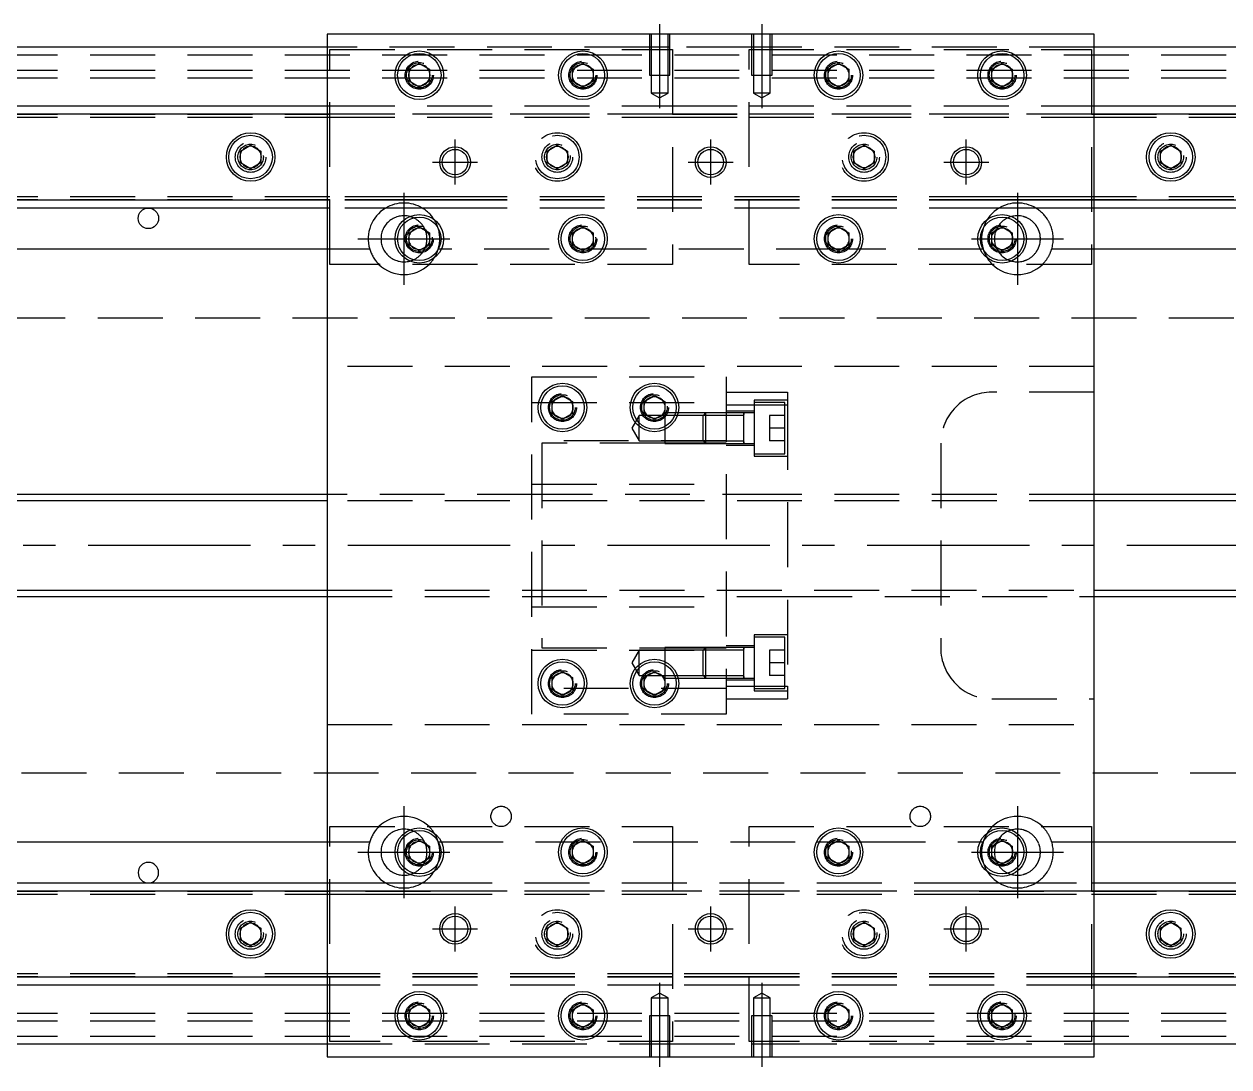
# Model space of a CAD drawing. Extents: x -20 to 932, y -265 to 102.
# Drawn here: x 215.7 to 451.4, y -102 to 102 of the extents above; entities that cross this region are included whole.
import ezdxf

# ---------------------------------------------------------------- set-up
doc = ezdxf.new("R2010")
doc.units = 0
doc.linetypes.add('CENTER', pattern=[50.8, 31.75, -6.35, 6.35, -6.35])
doc.linetypes.add('DASHED', pattern=[19.05, 12.7, -6.35])
doc.layers.get('0').update_dxf_attribs({"linetype": 'CONTINUOUS'})
doc.layers.add('CENTER', color=1, linetype='CENTER')

msp = doc.modelspace()

# ---------------------------------------------------------------- linework, layer by layer
at = {"color": 7, "linetype": 'CONTINUOUS'}
for p, q in [((425, 100), (275, 100)), ((275, 100), (275, -100)), ((425, -100), (425, 100)), ((275, 97.5), (0, 97.5)), ((700, 97.5), (425, 97.5)), ((291, 93.1547), (293, 94.309402)), ((293, 94.309402), (295, 93.1547)), ((323, 93.1547), (325, 94.309402)), ((325, 94.309402), (327, 93.1547)), ((373, 93.1547), (375, 94.309402)), ((375, 94.309402), (377, 93.1547)), ((405, 93.1547), (407, 94.309402)), ((407, 94.309402), (409, 93.1547)), ((291, 90.8453), (291, 93.1547)), ((295, 93.1547), (295, 90.8453)), ((323, 90.8453), (323, 93.1547)), ((327, 93.1547), (327, 90.8453)), ((373, 90.8453), (373, 93.1547)), ((377, 93.1547), (377, 90.8453)), ((405, 90.8453), (405, 93.1547)), ((409, 93.1547), (409, 90.8453)), ((293, 89.690598), (291, 90.8453)), ((295, 90.8453), (293, 89.690598)), ((325, 89.690598), (323, 90.8453)), ((327, 90.8453), (325, 89.690598)), ((375, 89.690598), (373, 90.8453)), ((377, 90.8453), (375, 89.690598)), ((407, 89.690598), (405, 90.8453)), ((409, 90.8453), (407, 89.690598)), ((0, 86), (275, 86)), ((425, 86), (700, 86)), ((0, 84.460392), (275, 84.460392)), ((425, 84.460392), (700, 84.460392)), ((258, 77.1547), (260, 78.309402)), ((260, 78.309402), (262, 77.1547)), ((438, 77.1547), (440, 78.309402)), ((440, 78.309402), (442, 77.1547)), ((258, 74.8453), (258, 77.1547)), ((262, 77.1547), (262, 74.8453)), ((438, 74.8453), (438, 77.1547)), ((442, 77.1547), (442, 74.8453)), ((260, 73.690598), (258, 74.8453)), ((262, 74.8453), (260, 73.690598)), ((440, 73.690598), (438, 74.8453)), ((442, 74.8453), (440, 73.690598)), ((275, 67.539608), (0, 67.539608)), ((275, 66), (0, 66)), ((700, 67.539608), (425, 67.539608)), ((700, 66), (425, 66)), ((291, 61.1547), (293, 62.309402)), ((293, 62.309402), (295, 61.1547)), ((323, 61.1547), (325, 62.309402)), ((325, 62.309402), (327, 61.1547)), ((373, 61.1547), (375, 62.309402)), ((375, 62.309402), (377, 61.1547)), ((405, 61.1547), (407, 62.309402)), ((407, 62.309402), (409, 61.1547)), ((291, 58.8453), (291, 61.1547)), ((295, 61.1547), (295, 58.8453)), ((323, 58.8453), (323, 61.1547)), ((327, 61.1547), (327, 58.8453)), ((373, 58.8453), (373, 61.1547)), ((377, 61.1547), (377, 58.8453)), ((405, 58.8453), (405, 61.1547)), ((409, 61.1547), (409, 58.8453)), ((275, 58), (176.708204, 58)), ((293, 57.690598), (291, 58.8453)), ((295, 58.8453), (293, 57.690598)), ((325, 57.690598), (323, 58.8453)), ((327, 58.8453), (325, 57.690598)), ((375, 57.690598), (373, 58.8453)), ((377, 58.8453), (375, 57.690598)), ((407, 57.690598), (405, 58.8453)), ((409, 58.8453), (407, 57.690598)), ((523.291796, 58), (425, 58)), ((319, 28.1547), (321, 29.309402)), ((321, 29.309402), (323, 28.1547)), ((337, 28.1547), (339, 29.309402)), ((339, 29.309402), (341, 28.1547)), ((319, 25.8453), (319, 28.1547)), ((323, 28.1547), (323, 25.8453)), ((337, 25.8453), (337, 28.1547)), ((341, 28.1547), (341, 25.8453)), ((356.5, 25.449674), (356.5, 25.949678)), ((321, 24.690598), (319, 25.8453)), ((323, 25.8453), (321, 24.690598)), ((339, 24.690598), (337, 25.8453)), ((341, 25.8453), (339, 24.690598)), ((356.5, 19.949668), (356.5, 20.449674)), ((275, 10), (28, 10)), ((643, 10), (425, 10)), ((28, -10), (275, -10)), ((425, -10), (643, -10)), ((319, -25.8453), (321, -24.690598)), ((319, -28.1547), (319, -25.8453)), ((321, -24.690598), (323, -25.8453)), ((323, -25.8453), (323, -28.1547)), ((337, -25.8453), (339, -24.690598)), ((337, -28.1547), (337, -25.8453)), ((339, -24.690598), (341, -25.8453)), ((341, -25.8453), (341, -28.1547)), ((321, -29.309402), (319, -28.1547)), ((323, -28.1547), (321, -29.309402)), ((339, -29.309402), (337, -28.1547)), ((341, -28.1547), (339, -29.309402)), ((356.5, -25.949678), (356.5, -25.94865)), ((176.708204, -58), (275, -58)), ((291, -58.8453), (293, -57.690598)), ((291, -61.1547), (291, -58.8453)), ((293, -57.690598), (295, -58.8453)), ((295, -58.8453), (295, -61.1547)), ((323, -58.8453), (325, -57.690598)), ((323, -61.1547), (323, -58.8453)), ((325, -57.690598), (327, -58.8453)), ((327, -58.8453), (327, -61.1547)), ((373, -58.8453), (375, -57.690598)), ((373, -61.1547), (373, -58.8453)), ((375, -57.690598), (377, -58.8453)), ((377, -58.8453), (377, -61.1547)), ((405, -58.8453), (407, -57.690598)), ((405, -61.1547), (405, -58.8453)), ((407, -57.690598), (409, -58.8453)), ((409, -58.8453), (409, -61.1547)), ((425, -58), (523.291796, -58)), ((293, -62.309402), (291, -61.1547)), ((295, -61.1547), (293, -62.309402)), ((325, -62.309402), (323, -61.1547)), ((327, -61.1547), (325, -62.309402)), ((375, -62.309402), (373, -61.1547)), ((377, -61.1547), (375, -62.309402)), ((407, -62.309402), (405, -61.1547)), ((409, -61.1547), (407, -62.309402)), ((0, -66), (275, -66)), ((0, -67.539608), (275, -67.539608)), ((425, -66), (700, -66)), ((425, -67.539608), (700, -67.539608)), ((258, -74.8453), (260, -73.690598)), ((258, -77.1547), (258, -74.8453)), ((260, -73.690598), (262, -74.8453)), ((262, -74.8453), (262, -77.1547)), ((438, -74.8453), (440, -73.690598)), ((438, -77.1547), (438, -74.8453)), ((440, -73.690598), (442, -74.8453)), ((442, -74.8453), (442, -77.1547)), ((260, -78.309402), (258, -77.1547)), ((262, -77.1547), (260, -78.309402)), ((440, -78.309402), (438, -77.1547)), ((442, -77.1547), (440, -78.309402)), ((275, -84.460392), (0, -84.460392)), ((700, -84.460392), (425, -84.460392)), ((275, -86), (0, -86)), ((700, -86), (425, -86)), ((291, -90.8453), (293, -89.690598)), ((291, -93.1547), (291, -90.8453)), ((293, -89.690598), (295, -90.8453)), ((295, -90.8453), (295, -93.1547)), ((323, -90.8453), (325, -89.690598)), ((323, -93.1547), (323, -90.8453)), ((325, -89.690598), (327, -90.8453)), ((327, -90.8453), (327, -93.1547)), ((373, -90.8453), (375, -89.690598)), ((373, -93.1547), (373, -90.8453)), ((375, -89.690598), (377, -90.8453)), ((377, -90.8453), (377, -93.1547)), ((405, -90.8453), (407, -89.690598)), ((405, -93.1547), (405, -90.8453)), ((407, -89.690598), (409, -90.8453)), ((409, -90.8453), (409, -93.1547)), ((293, -94.309402), (291, -93.1547)), ((295, -93.1547), (293, -94.309402)), ((325, -94.309402), (323, -93.1547)), ((327, -93.1547), (325, -94.309402)), ((375, -94.309402), (373, -93.1547)), ((377, -93.1547), (375, -94.309402)), ((407, -94.309402), (405, -93.1547)), ((409, -93.1547), (407, -94.309402)), ((0, -97.5), (275, -97.5)), ((425, -97.5), (700, -97.5)), ((275, -100), (425, -100))]:
    msp.add_line(p, q, dxfattribs=at)
at = {"color": 3, "linetype": 'DASHED'}
for p, q in [((338.000006, 100), (338.000006, 92)), ((338.35, 100), (338.35, 92)), ((341.65, 92), (341.65, 100)), ((341.999994, 92), (341.999994, 100)), ((358.000006, 100), (358.000006, 92)), ((358.35, 100), (358.35, 92)), ((361.65, 92), (361.65, 100)), ((361.999994, 92), (361.999994, 100)), ((338.000006, 97.5), (275, 97.5)), ((275.5, 55), (275.5, 97)), ((275.5, 97), (342.5, 97)), ((341.999994, 97.5), (338.000006, 97.5)), ((358.000006, 97.5), (341.999994, 97.5)), ((342.5, 97), (342.5, 55)), ((357.5, 97), (424.5, 97)), ((357.5, 55), (357.5, 97)), ((361.999994, 97.5), (358.000006, 97.5)), ((425, 97.5), (361.999994, 97.5)), ((424.5, 97), (424.5, 55)), ((0, 96), (700, 96)), ((0, 93), (700, 93)), ((338.000006, 92), (341.999994, 92)), ((338.35, 92), (338.35, 88.5)), ((341.65, 88.5), (341.65, 92)), ((358.000006, 92), (361.999994, 92)), ((358.35, 92), (358.35, 88.5)), ((361.65, 88.5), (361.65, 92)), ((372.5, 92), (372.518502, 92.303588)), ((404.5, 92), (404.512884, 92.253488)), ((0, 91.5), (700, 91.5)), ((341.65, 88.5), (338.35, 88.5)), ((338.35, 88.5), (340, 87.547372)), ((340, 87.547372), (341.65, 88.5)), ((361.65, 88.5), (358.35, 88.5)), ((358.35, 88.5), (360, 87.547372)), ((360, 87.547372), (361.65, 88.5)), ((275, 86), (275.5, 86)), ((275.5, 86), (342.5, 86)), ((342.5, 86), (357.5, 86)), ((357.5, 86), (424.5, 86)), ((424.5, 86), (425, 86)), ((0, 84.403994), (275.5, 84.403994)), ((0, 83.8), (275.5, 83.8)), ((275, 84.460392), (275.5, 84.460392)), ((275.5, 84.460392), (342.5, 84.460392)), ((342.5, 84.403994), (275.5, 84.403994)), ((275.5, 83.8), (342.5, 83.8)), ((342.5, 84.460392), (357.5, 84.460392)), ((342.5, 84.403994), (357.5, 84.403994)), ((342.5, 83.8), (357.5, 83.8)), ((357.5, 84.460392), (424.5, 84.460392)), ((424.5, 84.403994), (357.5, 84.403994)), ((357.5, 83.8), (424.5, 83.8)), ((424.5, 84.460392), (425, 84.460392)), ((424.5, 84.403994), (700, 84.403994)), ((424.5, 83.8), (700, 83.8)), ((318, 77.1547), (320, 78.309402)), ((320, 78.309402), (322, 77.1547)), ((378, 77.1547), (380, 78.309402)), ((380, 78.309402), (382, 77.1547)), ((262.483582, 76.286038), (262.5, 76)), ((318, 74.8453), (318, 77.1547)), ((322, 77.1547), (322, 74.8453)), ((322.483582, 76.286038), (322.5, 76)), ((377.5, 76), (377.534018, 76.411016)), ((378, 74.8453), (378, 77.1547)), ((382, 77.1547), (382, 74.8453)), ((442.483582, 76.286038), (442.5, 76)), ((320, 73.690598), (318, 74.8453)), ((322, 74.8453), (320, 73.690598)), ((380, 73.690598), (378, 74.8453)), ((382, 74.8453), (380, 73.690598)), ((275.5, 68.2), (0, 68.2)), ((275.5, 67.596006), (0, 67.596006)), ((275.5, 67.539608), (275, 67.539608)), ((275.5, 66), (275, 66)), ((424.5, 68.2), (275.5, 68.2)), ((424.5, 67.596006), (275.5, 67.596006)), ((424.5, 67.539608), (275.5, 67.539608)), ((424.5, 66), (275.5, 66)), ((297.5, 68.2), (282.5, 68.2)), ((297.5, 67.596006), (282.5, 67.596006)), ((297.5, 67.539608), (282.5, 67.539608)), ((297.5, 66), (282.5, 66)), ((417.5, 68.2), (402.5, 68.2)), ((417.5, 67.596006), (402.5, 67.596006)), ((417.5, 67.539608), (402.5, 67.539608)), ((417.5, 66), (402.5, 66)), ((700, 68.2), (424.5, 68.2)), ((700, 67.596006), (424.5, 67.596006)), ((425, 67.539608), (424.5, 67.539608)), ((425, 66), (424.5, 66)), ((295.483582, 60.286038), (295.5, 60)), ((327.483582, 60.286038), (327.5, 60)), ((372.5, 60), (372.518502, 60.303588)), ((404.5, 60), (404.512884, 60.253488)), ((275.5, 58), (275, 58)), ((283.291796, 58), (275.5, 58)), ((375.535898, 58), (296.708204, 58)), ((324.464102, 58), (324.359688, 58)), ((325.640312, 58), (325.535898, 58)), ((371.25, 58), (370.691578, 58)), ((373.112542, 58), (371.25, 58)), ((373.5, 58), (373.112542, 58)), ((374.359688, 58), (373.5, 58)), ((374.464102, 58), (374.359688, 58)), ((375.640312, 58), (375.535898, 58)), ((376.5, 58), (375.640312, 58)), ((376.887458, 58), (376.5, 58)), ((378.75, 58), (376.887458, 58)), ((379.308422, 58), (378.75, 58)), ((403.291796, 58), (379.308422, 58)), ((424.5, 58), (416.708204, 58)), ((425, 58), (424.5, 58)), ((342.5, 55), (275.5, 55)), ((424.5, 55), (357.5, 55)), ((700, 44.5), (5.640312, 44.5)), ((425, 35), (275, 35)), ((315, 33), (353, 33)), ((315, -33), (315, 33)), ((353, 33), (353, -33)), ((353, 30), (365, 30)), ((358.5, 28.449674), (358.5, 17.449674)), ((365, 28.449674), (358.5, 28.449674)), ((365, 30), (365, 27.495454)), ((425, 30), (405, 30)), ((315, 28), (353, 28)), ((318.5, 27), (318.518502, 27.303588)), ((341.268656, 25.949668), (341, 25.949668)), ((341.541516, 25.949668), (341.268656, 25.949668)), ((341.483582, 27.286038), (341.5, 27)), ((343.118168, 25.949668), (341.541516, 25.949668)), ((343.632418, 25.949668), (343.118168, 25.949668)), ((348.99998, 25.949668), (343.632418, 25.949668)), ((349, 25.949674), (348.5, 25.449674)), ((353, 25.949668), (348.999994, 25.949668)), ((349, 25.949674), (349, 19.949674)), ((353, 25.949674), (349, 25.949674)), ((353, 27.495454), (365, 27.495454)), ((358.5, 26.249674), (353, 26.249674)), ((356.505, 25.949674), (353.00002, 25.949674)), ((358.5, 25.949674), (356.495, 25.949674)), ((356.5, 25.599876), (356.5, 25.949674)), ((356.5, 25.949674), (356.5, 25.599876)), ((364.5, 27.949674), (358.5, 27.949674)), ((364.5, 17.949674), (364.5, 27.949674)), ((365, 27.495454), (365, -27.495454)), ((336, 25.449674), (334.556624, 22.949674)), ((336, 20.449674), (336, 25.449674)), ((337.583494, 25.449674), (336, 25.449674)), ((337.59475, 25.439464), (337.583494, 25.449674)), ((340.416436, 25.449674), (337.583494, 25.449674)), ((340.416506, 25.449674), (340.32061, 25.367214)), ((341, 25.449674), (340.416436, 25.449674)), ((341, 25.8453), (341, 25.5)), ((341, 25.5), (341, 25.112542)), ((348.49998, 25.449674), (341, 25.449674)), ((341, 25.112542), (341, 23.25)), ((348.5, 20.449674), (348.5, 25.449674)), ((353, 25.449674), (348.5, 25.449674)), ((356.5, 25.449674), (353.00002, 25.449674)), ((356.5, 20.29947), (356.5, 25.599876)), ((361.5, 25.449674), (361.5, 22.949674)), ((364.5, 25.449674), (361.5, 25.449674)), ((334.556624, 22.949674), (336, 20.449674)), ((341, 23.25), (341, 22.691578)), ((341, 22.691578), (341, 19.949678)), ((361.5, 22.949674), (361.5, 20.449674)), ((364.5, 22.949674), (361.5, 22.949674)), ((353, 20.5), (315, 20.5)), ((317, 20), (317, -20)), ((341, 20), (317, 20)), ((336, 20.449674), (341, 20.449674)), ((341, 20.449674), (348.49998, 20.449674)), ((348.949674, 20), (341, 20)), ((341, 19.949678), (348.99998, 19.949678)), ((348.5, 20.449674), (353, 20.449674)), ((348.5, 20.449674), (349, 19.949674)), ((353, 20), (348.949674, 20)), ((348.999994, 19.949678), (353, 19.949678)), ((349, 19.949674), (353, 19.949674)), ((353, 19.649674), (358.5, 19.649674)), ((353.00002, 20.449674), (356.5, 20.449674)), ((353.00002, 19.949674), (356.505, 19.949674)), ((356.495, 19.949674), (358.5, 19.949674)), ((356.5, 19.949674), (356.5, 20.29947)), ((356.5, 20.29947), (356.5, 19.949674)), ((364.5, 20.449674), (361.5, 20.449674)), ((395, 20), (395, -20)), ((358.5, 17.949674), (364.5, 17.949674)), ((358.5, 17.449674), (365, 17.449674)), ((315, 12), (353, 12)), ((317, 10), (275, 10)), ((365, 10), (317, 10)), ((425, 10), (365, 10)), ((425, 8.75), (275, 8.75)), ((275, -8.75), (425, -8.75)), ((275, -10), (317, -10)), ((317, -10), (365, -10)), ((365, -10), (425, -10)), ((315, -12), (353, -12)), ((358.5, -17.449674), (358.5, -28.449674)), ((365, -17.449674), (358.5, -17.449674)), ((364.5, -17.949674), (358.5, -17.949674)), ((364.5, -27.949674), (364.5, -17.949674)), ((315, -20.5), (353, -20.5)), ((317, -20), (341, -20)), ((336, -20.449674), (334.556624, -22.949674)), ((336, -25.449674), (336, -20.449674)), ((341, -20.449674), (336, -20.449674)), ((341, -19.949678), (341, -22.691578)), ((348.99998, -19.949678), (341, -19.949678)), ((341, -20), (348.949674, -20)), ((348.49998, -20.449674), (341, -20.449674)), ((349, -19.949674), (348.5, -20.449674)), ((348.5, -25.449674), (348.5, -20.449674)), ((353, -20.449674), (348.5, -20.449674)), ((348.949674, -20), (353, -20)), ((353, -19.949678), (348.999994, -19.949678)), ((349, -19.949674), (349, -25.949674)), ((353, -19.949674), (349, -19.949674)), ((358.5, -19.649674), (353, -19.649674)), ((356.505, -19.949674), (353.00002, -19.949674)), ((356.5, -20.449674), (353.00002, -20.449674)), ((358.5, -19.949674), (356.495, -19.949674)), ((356.5, -20.29947), (356.5, -19.949674)), ((356.5, -19.949674), (356.5, -20.29947)), ((356.5, -25.599876), (356.5, -20.29947)), ((361.5, -20.449674), (361.5, -22.949674)), ((364.5, -20.449674), (361.5, -20.449674)), ((334.556624, -22.949674), (336, -25.449674)), ((341, -22.691578), (341, -23.25)), ((341, -23.25), (341, -25.112542)), ((364.5, -22.949674), (361.5, -22.949674)), ((361.5, -22.949674), (361.5, -25.449674)), ((336, -25.449674), (337.583654, -25.449674)), ((337.583654, -25.449674), (340.416258, -25.449674)), ((340.416258, -25.449674), (341, -25.449674)), ((341, -25.112542), (341, -25.5)), ((341, -25.449674), (348.49998, -25.449674)), ((341, -25.5), (341, -25.8453)), ((348.5, -25.449674), (353, -25.449674)), ((348.5, -25.449674), (349, -25.949674)), ((353.00002, -25.449674), (356.5, -25.449674)), ((356.5, -25.949674), (356.5, -25.599876)), ((356.5, -25.599876), (356.5, -25.949674)), ((364.5, -25.449674), (361.5, -25.449674)), ((353, -28), (315, -28)), ((318.5, -27), (318.518502, -26.696412)), ((336.5, -27), (336.518502, -26.696412)), ((341, -25.949668), (341.268656, -25.949668)), ((341.268656, -25.949668), (341.541516, -25.949668)), ((341.541516, -25.949668), (343.118168, -25.949668)), ((343.118168, -25.949668), (343.632418, -25.949668)), ((343.632418, -25.949668), (348.99998, -25.949668)), ((348.999994, -25.949668), (353, -25.949668)), ((349, -25.949674), (353, -25.949674)), ((353, -26.249674), (358.5, -26.249674)), ((353, -27.495454), (365, -27.495454)), ((353.00002, -25.949674), (356.505, -25.949674)), ((356.495, -25.949674), (358.5, -25.949674)), ((358.5, -27.949674), (364.5, -27.949674)), ((365, -27.495454), (365, -30)), ((353, -30), (365, -30)), ((358.5, -28.449674), (365, -28.449674)), ((405, -30), (425, -30)), ((275, -35), (425, -35)), ((353, -33), (315, -33)), ((5.640312, -44.5), (700, -44.5)), ((275.5, -97), (275.5, -55)), ((275.5, -55), (342.5, -55)), ((342.5, -55), (342.5, -97)), ((357.5, -55), (424.5, -55)), ((357.5, -97), (357.5, -55)), ((424.5, -55), (424.5, -97)), ((275, -58), (275.5, -58)), ((275.5, -58), (283.291796, -58)), ((296.708204, -58), (376.887458, -58)), ((324.359688, -58), (324.464102, -58)), ((325.535898, -58), (325.640312, -58)), ((370.691578, -58), (371.25, -58)), ((371.25, -58), (373.112542, -58)), ((373.112542, -58), (373.5, -58)), ((373.5, -58), (374.359688, -58)), ((374.359688, -58), (374.464102, -58)), ((375.535898, -58), (375.640312, -58)), ((375.640312, -58), (376.5, -58)), ((376.887458, -58), (378.75, -58)), ((378.75, -58), (379.308422, -58)), ((379.308422, -58), (403.291796, -58)), ((416.708204, -58), (425, -58)), ((290.5, -60), (290.512884, -59.746512)), ((377.483582, -59.713962), (377.5, -60)), ((0, -67.596006), (275.5, -67.596006)), ((0, -68.2), (275.5, -68.2)), ((275, -66), (275.5, -66)), ((275, -67.539608), (275.5, -67.539608)), ((275.5, -66), (424.5, -66)), ((275.5, -67.539608), (424.5, -67.539608)), ((424.5, -67.596006), (275.5, -67.596006)), ((275.5, -68.2), (424.5, -68.2)), ((282.5, -66), (297.5, -66)), ((282.5, -67.539608), (297.5, -67.539608)), ((282.5, -67.596006), (297.5, -67.596006)), ((282.5, -68.2), (297.5, -68.2)), ((402.5, -66), (417.5, -66)), ((402.5, -67.539608), (417.5, -67.539608)), ((402.5, -67.596006), (417.5, -67.596006)), ((402.5, -68.2), (417.5, -68.2)), ((424.5, -66), (425, -66)), ((424.5, -67.539608), (425, -67.539608)), ((424.5, -67.596006), (700, -67.596006)), ((424.5, -68.2), (700, -68.2)), ((318, -74.8453), (320, -73.690598)), ((318, -77.1547), (318, -74.8453)), ((320, -73.690598), (322, -74.8453)), ((322, -74.8453), (322, -77.1547)), ((378, -74.8453), (380, -73.690598)), ((378, -77.1547), (378, -74.8453)), ((380, -73.690598), (382, -74.8453)), ((382, -74.8453), (382, -77.1547)), ((262.483582, -75.713962), (262.5, -76)), ((320, -78.309402), (318, -77.1547)), ((322, -77.1547), (320, -78.309402)), ((322.483582, -75.713962), (322.5, -76)), ((380, -78.309402), (378, -77.1547)), ((382, -77.1547), (380, -78.309402)), ((382.483582, -75.713962), (382.5, -76)), ((437.5, -76), (437.534018, -75.588984)), ((275.5, -83.8), (0, -83.8)), ((275.5, -84.403994), (0, -84.403994)), ((275.5, -84.460392), (275, -84.460392)), ((342.5, -83.8), (275.5, -83.8)), ((342.5, -84.403994), (275.5, -84.403994)), ((342.5, -84.460392), (275.5, -84.460392)), ((357.5, -83.8), (342.5, -83.8)), ((357.5, -84.403994), (342.5, -84.403994)), ((357.5, -84.460392), (342.5, -84.460392)), ((424.5, -83.8), (357.5, -83.8)), ((424.5, -84.403994), (357.5, -84.403994)), ((424.5, -84.460392), (357.5, -84.460392)), ((700, -83.8), (424.5, -83.8)), ((700, -84.403994), (424.5, -84.403994)), ((425, -84.460392), (424.5, -84.460392)), ((275.5, -86), (275, -86)), ((342.5, -86), (275.5, -86)), ((357.5, -86), (342.5, -86)), ((424.5, -86), (357.5, -86)), ((425, -86), (424.5, -86)), ((340, -87.547372), (338.35, -88.5)), ((338.35, -88.5), (341.65, -88.5)), ((338.35, -88.5), (338.35, -92)), ((341.65, -88.5), (340, -87.547372)), ((341.65, -92), (341.65, -88.5)), ((360, -87.547372), (358.35, -88.5)), ((358.35, -88.5), (361.65, -88.5)), ((358.35, -88.5), (358.35, -92)), ((361.65, -88.5), (360, -87.547372)), ((361.65, -92), (361.65, -88.5)), ((0, -91.5), (700, -91.5)), ((372.5, -92), (372.518502, -91.696412)), ((409.483582, -91.713962), (409.5, -92)), ((0, -93), (700, -93)), ((341.999994, -92), (338.000006, -92)), ((338.000006, -92), (338.000006, -100)), ((338.35, -92), (338.35, -100)), ((341.65, -100), (341.65, -92)), ((341.999994, -100), (341.999994, -92)), ((361.999994, -92), (358.000006, -92)), ((358.000006, -92), (358.000006, -100)), ((358.35, -92), (358.35, -100)), ((361.65, -100), (361.65, -92)), ((361.999994, -100), (361.999994, -92)), ((0, -96), (700, -96)), ((275, -97.5), (338.000006, -97.5)), ((342.5, -97), (275.5, -97)), ((338.000006, -97.5), (341.999994, -97.5)), ((341.999994, -97.5), (358.000006, -97.5)), ((424.5, -97), (357.5, -97)), ((358.000006, -97.5), (361.999994, -97.5)), ((361.999994, -97.5), (425, -97.5))]:
    msp.add_line(p, q, dxfattribs=at)
at = {"color": 3, "linetype": 'CONTINUOUS'}
for p, q in [((275, 8.75), (28, 8.75)), ((643, 8.75), (425, 8.75)), ((28, -8.75), (275, -8.75)), ((425, -8.75), (643, -8.75))]:
    msp.add_line(p, q, dxfattribs=at)
at = {"color": 7, "linetype": 'CONTINUOUS'}
for centre, radius in [((293, 92), 4.75), ((325, 92), 4.75), ((375, 92), 4.75), ((407, 92), 4.75), ((293, 92), 4.25), ((325, 92), 4.25), ((375, 92), 4.25), ((407, 92), 4.25), ((260, 76), 4.75), ((260, 76), 4.25), ((440, 76), 4.75), ((440, 76), 4.25), ((320, 76), 2.1), ((350, 75), 3), ((380, 76), 2.1), ((300, 75), 2.5), ((350, 75), 2.5), ((400, 75), 2.5), ((240, 64), 2), ((293, 60), 4.75), ((293, 60), 4.25), ((325, 60), 4.75), ((325, 60), 4.25), ((375, 60), 4.75), ((375, 60), 4.25), ((407, 60), 4.75), ((407, 60), 4.25), ((321, 27), 4.75), ((321, 27), 4.25), ((339, 27), 4.75), ((339, 27), 4.25), ((321, -27), 4.75), ((321, -27), 4.25), ((339, -27), 4.75), ((339, -27), 4.25), ((293, -60), 4.75), ((293, -60), 4.25), ((325, -60), 4.75), ((325, -60), 4.25), ((375, -60), 4.75), ((375, -60), 4.25), ((407, -60), 4.75), ((407, -60), 4.25), ((260, -76), 4.75), ((260, -76), 4.25), ((300, -75), 2.5), ((350, -75), 3), ((350, -75), 2.5), ((400, -75), 2.5), ((440, -76), 4.75), ((440, -76), 4.25), ((320, -76), 2.1), ((380, -76), 2.1), ((293, -92), 4.75), ((293, -92), 4.25), ((325, -92), 4.75), ((325, -92), 4.25), ((375, -92), 4.75), ((375, -92), 4.25), ((407, -92), 4.75), ((407, -92), 4.25)]:
    msp.add_circle(centre, radius, dxfattribs=at)
at = {"color": 3, "linetype": 'DASHED'}
for centre, radius in [((293, 92), 2.75), ((293, 92), 2.5), ((325, 92), 2.75), ((325, 92), 2.5), ((375, 92), 2.75), ((375, 92), 2.5), ((407, 92), 2.75), ((407, 92), 2.5), ((320, 76), 4.75), ((320, 76), 4.25), ((380, 76), 4.75), ((380, 76), 4.25), ((260, 76), 3), ((260, 76), 2.5), ((320, 76), 3), ((320, 76), 2.5), ((380, 76), 3), ((380, 76), 2.5), ((440, 76), 3), ((440, 76), 2.5), ((293, 60), 2.75), ((293, 60), 2.5), ((325, 60), 2.75), ((325, 60), 2.5), ((375, 60), 2.75), ((375, 60), 2.5), ((407, 60), 2.75), ((407, 60), 2.5), ((321, 27), 2.75), ((321, 27), 2.5), ((339, 27), 2.75), ((339, 27), 2.5), ((321, -27), 2.75), ((321, -27), 2.5), ((339, -27), 2.75), ((339, -27), 2.5), ((309, -53), 2), ((391, -53), 2), ((293, -60), 2.75), ((293, -60), 2.5), ((325, -60), 2.75), ((325, -60), 2.5), ((375, -60), 2.75), ((375, -60), 2.5), ((407, -60), 2.75), ((407, -60), 2.5), ((260, -76), 3), ((320, -76), 4.75), ((320, -76), 4.25), ((320, -76), 3), ((380, -76), 4.75), ((380, -76), 4.25), ((380, -76), 3), ((440, -76), 3), ((260, -76), 2.5), ((320, -76), 2.5), ((380, -76), 2.5), ((440, -76), 2.5), ((293, -92), 2.75), ((293, -92), 2.5), ((325, -92), 2.75), ((325, -92), 2.5), ((375, -92), 2.75), ((375, -92), 2.5), ((407, -92), 2.75), ((407, -92), 2.5)]:
    msp.add_circle(centre, radius, dxfattribs=at)
at = {"color": 3, "linetype": 'CONTINUOUS'}
for centre in [(300, 75), (400, 75), (300, -75), (400, -75)]:
    msp.add_circle(centre, 3, dxfattribs=at)
at = {"color": 7, "linetype": 'CONTINUOUS'}
for centre, radius, start, end in [((293, 92), 2.1, 162.24721, 180), ((293, 92), 2.1, 180, 197.75279), ((293, 92), 2.1, 137.75279, 162.24721), ((293, 92), 2.1, 102.24721, 137.75279), ((293, 92), 2.1, 77.75279, 102.24721), ((293, 92), 2.1, 42.24721, 77.75279), ((293, 92), 2.1, 17.75279, 42.24721), ((293, 92), 2.1, 342.24721, 17.75279), ((325, 92), 2.1, 162.24721, 180), ((325, 92), 2.1, 180, 197.75279), ((325, 92), 2.1, 137.75279, 162.24721), ((325, 92), 2.1, 102.24721, 137.75279), ((325, 92), 2.1, 77.75279, 102.24721), ((325, 92), 2.1, 42.24721, 77.75279), ((325, 92), 2.1, 17.75279, 42.24721), ((325, 92), 2.1, 342.24721, 17.75279), ((375, 92), 2.1, 162.24721, 180), ((375, 92), 2.1, 180, 197.75279), ((375, 92), 2.1, 137.75279, 162.24721), ((375, 92), 2.1, 102.24721, 137.75279), ((375, 92), 2.1, 77.75279, 102.24721), ((375, 92), 2.1, 42.24721, 77.75279), ((375, 92), 2.1, 17.75279, 42.24721), ((375, 92), 2.1, 342.24721, 17.75279), ((407, 92), 2.1, 162.24721, 180), ((407, 92), 2.1, 180, 197.75279), ((407, 92), 2.1, 137.75279, 162.24721), ((407, 92), 2.1, 102.24721, 137.75279), ((407, 92), 2.1, 77.75279, 102.24721), ((407, 92), 2.1, 42.24721, 77.75279), ((407, 92), 2.1, 17.75279, 42.24721), ((407, 92), 2.1, 342.24721, 17.75279), ((293, 92), 2.1, 197.75279, 222.24721), ((293, 92), 2.1, 222.24721, 257.75279), ((293, 92), 2.1, 257.75279, 282.24721), ((293, 92), 2.1, 282.24721, 317.75279), ((293, 92), 2.1, 317.75279, 342.24721), ((325, 92), 2.1, 197.75279, 222.24721), ((325, 92), 2.1, 222.24721, 257.75279), ((325, 92), 2.1, 257.75279, 282.24721), ((325, 92), 2.1, 282.24721, 317.75279), ((325, 92), 2.1, 317.75279, 342.24721), ((375, 92), 2.1, 197.75279, 222.24721), ((375, 92), 2.1, 222.24721, 257.75279), ((375, 92), 2.1, 257.75279, 282.24721), ((375, 92), 2.1, 282.24721, 317.75279), ((375, 92), 2.1, 317.75279, 342.24721), ((407, 92), 2.1, 197.75279, 222.24721), ((407, 92), 2.1, 222.24721, 257.75279), ((407, 92), 2.1, 257.75279, 282.24721), ((407, 92), 2.1, 282.24721, 317.75279), ((407, 92), 2.1, 317.75279, 342.24721), ((260, 76), 2.1, 102.24721, 137.75279), ((260, 76), 2.1, 77.75279, 102.24721), ((260, 76), 2.1, 42.24721, 77.75279), ((440, 76), 2.1, 102.24721, 137.75279), ((440, 76), 2.1, 77.75279, 102.24721), ((440, 76), 2.1, 42.24721, 77.75279), ((260, 76), 2.1, 162.24721, 180), ((260, 76), 2.1, 180, 197.75279), ((260, 76), 2.1, 137.75279, 162.24721), ((260, 76), 2.1, 17.75279, 42.24721), ((260, 76), 2.1, 342.24721, 17.75279), ((440, 76), 2.1, 162.24721, 180), ((440, 76), 2.1, 180, 197.75279), ((440, 76), 2.1, 137.75279, 162.24721), ((440, 76), 2.1, 17.75279, 42.24721), ((440, 76), 2.1, 342.24721, 17.75279), ((260, 76), 2.1, 197.75279, 222.24721), ((260, 76), 2.1, 222.24721, 257.75279), ((260, 76), 2.1, 257.75279, 282.24721), ((260, 76), 2.1, 282.24721, 317.75279), ((260, 76), 2.1, 317.75279, 342.24721), ((440, 76), 2.1, 197.75279, 222.24721), ((440, 76), 2.1, 222.24721, 257.75279), ((440, 76), 2.1, 257.75279, 282.24721), ((440, 76), 2.1, 282.24721, 317.75279), ((440, 76), 2.1, 317.75279, 342.24721), ((293, 60), 2.1, 137.75279, 162.24721), ((293, 60), 2.1, 102.24721, 137.75279), ((293, 60), 2.1, 77.75279, 102.24721), ((293, 60), 2.1, 42.24721, 77.75279), ((293, 60), 2.1, 17.75279, 42.24721), ((325, 60), 2.1, 137.75279, 162.24721), ((325, 60), 2.1, 102.24721, 137.75279), ((325, 60), 2.1, 77.75279, 102.24721), ((325, 60), 2.1, 42.24721, 77.75279), ((325, 60), 2.1, 17.75279, 42.24721), ((375, 60), 2.1, 137.75279, 162.24721), ((375, 60), 2.1, 102.24721, 137.75279), ((375, 60), 2.1, 77.75279, 102.24721), ((375, 60), 2.1, 42.24721, 77.75279), ((375, 60), 2.1, 17.75279, 42.24721), ((407, 60), 2.1, 137.75279, 162.24721), ((407, 60), 2.1, 102.24721, 137.75279), ((407, 60), 2.1, 77.75279, 102.24721), ((407, 60), 2.1, 42.24721, 77.75279), ((407, 60), 2.1, 17.75279, 42.24721), ((293, 60), 2.1, 162.24721, 180), ((293, 60), 2.1, 180, 197.75279), ((293, 60), 2.1, 197.75279, 222.24721), ((293, 60), 2.1, 317.75279, 342.24721), ((293, 60), 2.1, 342.24721, 17.75279), ((325, 60), 2.1, 162.24721, 180), ((325, 60), 2.1, 180, 197.75279), ((325, 60), 2.1, 197.75279, 222.24721), ((325, 60), 2.1, 317.75279, 342.24721), ((325, 60), 2.1, 342.24721, 17.75279), ((375, 60), 2.1, 162.24721, 180), ((375, 60), 2.1, 180, 197.75279), ((375, 60), 2.1, 197.75279, 222.24721), ((375, 60), 2.1, 317.75279, 342.24721), ((375, 60), 2.1, 342.24721, 17.75279), ((407, 60), 2.1, 162.24721, 180), ((407, 60), 2.1, 180, 197.75279), ((407, 60), 2.1, 197.75279, 222.24721), ((407, 60), 2.1, 317.75279, 342.24721), ((407, 60), 2.1, 342.24721, 17.75279), ((293, 60), 2.1, 222.24721, 257.75279), ((293, 60), 2.1, 257.75279, 282.24721), ((293, 60), 2.1, 282.24721, 317.75279), ((325, 60), 2.1, 222.24721, 257.75279), ((325, 60), 2.1, 257.75279, 282.24721), ((325, 60), 2.1, 282.24721, 317.75279), ((375, 60), 2.1, 222.24721, 257.75279), ((375, 60), 2.1, 257.75279, 282.24721), ((375, 60), 2.1, 282.24721, 317.75279), ((407, 60), 2.1, 222.24721, 257.75279), ((407, 60), 2.1, 257.75279, 282.24721), ((407, 60), 2.1, 282.24721, 317.75279), ((321, 27), 2.1, 137.75279, 162.24721), ((321, 27), 2.1, 102.24721, 137.75279), ((321, 27), 2.1, 77.75279, 102.24721), ((321, 27), 2.1, 42.24721, 77.75279), ((321, 27), 2.1, 17.75279, 42.24721), ((339, 27), 2.1, 137.75279, 162.24721), ((339, 27), 2.1, 102.24721, 137.75279), ((339, 27), 2.1, 77.75279, 102.24721), ((339, 27), 2.1, 42.24721, 77.75279), ((339, 27), 2.1, 17.75279, 42.24721), ((321, 27), 2.1, 162.24721, 180), ((321, 27), 2.1, 180, 197.75279), ((321, 27), 2.1, 197.75279, 222.24721), ((321, 27), 2.1, 317.75279, 342.24721), ((321, 27), 2.1, 342.24721, 17.75279), ((339, 27), 2.1, 162.24721, 180), ((339, 27), 2.1, 180, 197.75279), ((339, 27), 2.1, 197.75279, 222.24721), ((339, 27), 2.1, 317.75279, 342.24721), ((339, 27), 2.1, 342.24721, 17.75279), ((321, 27), 2.1, 222.24721, 257.75279), ((321, 27), 2.1, 257.75279, 282.24721), ((321, 27), 2.1, 282.24721, 317.75279), ((339, 27), 2.1, 222.24721, 257.75279), ((339, 27), 2.1, 257.75279, 282.24721), ((339, 27), 2.1, 282.24721, 317.75279), ((321, -27), 2.1, 137.75279, 162.24721), ((321, -27), 2.1, 102.24721, 137.75279), ((321, -27), 2.1, 77.75279, 102.24721), ((321, -27), 2.1, 42.24721, 77.75279), ((321, -27), 2.1, 17.75279, 42.24721), ((339, -27), 2.1, 137.75279, 162.24721), ((339, -27), 2.1, 102.24721, 137.75279), ((339, -27), 2.1, 77.75279, 102.24721), ((339, -27), 2.1, 42.24721, 77.75279), ((339, -27), 2.1, 17.75279, 42.24721), ((321, -27), 2.1, 162.24721, 180), ((321, -27), 2.1, 180, 197.75279), ((321, -27), 2.1, 197.75279, 222.24721), ((321, -27), 2.1, 317.75279, 342.24721), ((321, -27), 2.1, 342.24721, 17.75279), ((339, -27), 2.1, 162.24721, 180), ((339, -27), 2.1, 180, 197.75279), ((339, -27), 2.1, 197.75279, 222.24721), ((339, -27), 2.1, 317.75279, 342.24721), ((339, -27), 2.1, 342.24721, 17.75279), ((321, -27), 2.1, 222.24721, 257.75279), ((321, -27), 2.1, 257.75279, 282.24721), ((321, -27), 2.1, 282.24721, 317.75279), ((339, -27), 2.1, 222.24721, 257.75279), ((339, -27), 2.1, 257.75279, 282.24721), ((339, -27), 2.1, 282.24721, 317.75279), ((293, -60), 2.1, 137.75279, 162.24721), ((293, -60), 2.1, 102.24721, 137.75279), ((293, -60), 2.1, 77.75279, 102.24721), ((293, -60), 2.1, 42.24721, 77.75279), ((293, -60), 2.1, 17.75279, 42.24721), ((325, -60), 2.1, 137.75279, 162.24721), ((325, -60), 2.1, 102.24721, 137.75279), ((325, -60), 2.1, 77.75279, 102.24721), ((325, -60), 2.1, 42.24721, 77.75279), ((325, -60), 2.1, 17.75279, 42.24721), ((375, -60), 2.1, 137.75279, 162.24721), ((375, -60), 2.1, 102.24721, 137.75279), ((375, -60), 2.1, 77.75279, 102.24721), ((375, -60), 2.1, 42.24721, 77.75279), ((375, -60), 2.1, 17.75279, 42.24721), ((407, -60), 2.1, 137.75279, 162.24721), ((407, -60), 2.1, 102.24721, 137.75279), ((407, -60), 2.1, 77.75279, 102.24721), ((407, -60), 2.1, 42.24721, 77.75279), ((407, -60), 2.1, 17.75279, 42.24721), ((293, -60), 2.1, 162.24721, 180), ((293, -60), 2.1, 180, 197.75279), ((293, -60), 2.1, 197.75279, 222.24721), ((293, -60), 2.1, 317.75279, 342.24721), ((293, -60), 2.1, 342.24721, 17.75279), ((325, -60), 2.1, 162.24721, 180), ((325, -60), 2.1, 180, 197.75279), ((325, -60), 2.1, 197.75279, 222.24721), ((325, -60), 2.1, 317.75279, 342.24721), ((325, -60), 2.1, 342.24721, 17.75279), ((375, -60), 2.1, 162.24721, 180), ((375, -60), 2.1, 180, 197.75279), ((375, -60), 2.1, 197.75279, 222.24721), ((375, -60), 2.1, 317.75279, 342.24721), ((375, -60), 2.1, 342.24721, 17.75279), ((407, -60), 2.1, 162.24721, 180), ((407, -60), 2.1, 180, 197.75279), ((407, -60), 2.1, 197.75279, 222.24721), ((407, -60), 2.1, 317.75279, 342.24721), ((407, -60), 2.1, 342.24721, 17.75279), ((240, -64), 2, 90, 270), ((240, -64), 2, 270, 90), ((293, -60), 2.1, 222.24721, 257.75279), ((293, -60), 2.1, 257.75279, 282.24721), ((293, -60), 2.1, 282.24721, 317.75279), ((325, -60), 2.1, 222.24721, 257.75279), ((325, -60), 2.1, 257.75279, 282.24721), ((325, -60), 2.1, 282.24721, 317.75279), ((375, -60), 2.1, 222.24721, 257.75279), ((375, -60), 2.1, 257.75279, 282.24721), ((375, -60), 2.1, 282.24721, 317.75279), ((407, -60), 2.1, 222.24721, 257.75279), ((407, -60), 2.1, 257.75279, 282.24721), ((407, -60), 2.1, 282.24721, 317.75279), ((260, -76), 2.1, 162.24721, 180), ((260, -76), 2.1, 137.75279, 162.24721), ((260, -76), 2.1, 102.24721, 137.75279), ((260, -76), 2.1, 77.75279, 102.24721), ((260, -76), 2.1, 42.24721, 77.75279), ((260, -76), 2.1, 17.75279, 42.24721), ((260, -76), 2.1, 342.24721, 17.75279), ((440, -76), 2.1, 162.24721, 180), ((440, -76), 2.1, 137.75279, 162.24721), ((440, -76), 2.1, 102.24721, 137.75279), ((440, -76), 2.1, 77.75279, 102.24721), ((440, -76), 2.1, 42.24721, 77.75279), ((440, -76), 2.1, 17.75279, 42.24721), ((440, -76), 2.1, 342.24721, 17.75279), ((260, -76), 2.1, 180, 197.75279), ((260, -76), 2.1, 197.75279, 222.24721), ((260, -76), 2.1, 222.24721, 257.75279), ((260, -76), 2.1, 282.24721, 317.75279), ((260, -76), 2.1, 317.75279, 342.24721), ((440, -76), 2.1, 180, 197.75279), ((440, -76), 2.1, 197.75279, 222.24721), ((440, -76), 2.1, 222.24721, 257.75279), ((440, -76), 2.1, 282.24721, 317.75279), ((440, -76), 2.1, 317.75279, 342.24721), ((260, -76), 2.1, 257.75279, 282.24721), ((440, -76), 2.1, 257.75279, 282.24721), ((293, -92), 2.1, 162.24721, 180), ((293, -92), 2.1, 137.75279, 162.24721), ((293, -92), 2.1, 102.24721, 137.75279), ((293, -92), 2.1, 77.75279, 102.24721), ((293, -92), 2.1, 42.24721, 77.75279), ((293, -92), 2.1, 17.75279, 42.24721), ((293, -92), 2.1, 342.24721, 17.75279), ((325, -92), 2.1, 162.24721, 180), ((325, -92), 2.1, 137.75279, 162.24721), ((325, -92), 2.1, 102.24721, 137.75279), ((325, -92), 2.1, 77.75279, 102.24721), ((325, -92), 2.1, 42.24721, 77.75279), ((325, -92), 2.1, 17.75279, 42.24721), ((325, -92), 2.1, 342.24721, 17.75279), ((375, -92), 2.1, 162.24721, 180), ((375, -92), 2.1, 137.75279, 162.24721), ((375, -92), 2.1, 102.24721, 137.75279), ((375, -92), 2.1, 77.75279, 102.24721), ((375, -92), 2.1, 42.24721, 77.75279), ((375, -92), 2.1, 17.75279, 42.24721), ((375, -92), 2.1, 342.24721, 17.75279), ((407, -92), 2.1, 162.24721, 180), ((407, -92), 2.1, 137.75279, 162.24721), ((407, -92), 2.1, 102.24721, 137.75279), ((407, -92), 2.1, 77.75279, 102.24721), ((407, -92), 2.1, 42.24721, 77.75279), ((407, -92), 2.1, 17.75279, 42.24721), ((407, -92), 2.1, 342.24721, 17.75279), ((293, -92), 2.1, 180, 197.75279), ((293, -92), 2.1, 197.75279, 222.24721), ((293, -92), 2.1, 222.24721, 257.75279), ((293, -92), 2.1, 257.75279, 282.24721), ((293, -92), 2.1, 282.24721, 317.75279), ((293, -92), 2.1, 317.75279, 342.24721), ((325, -92), 2.1, 180, 197.75279), ((325, -92), 2.1, 197.75279, 222.24721), ((325, -92), 2.1, 222.24721, 257.75279), ((325, -92), 2.1, 257.75279, 282.24721), ((325, -92), 2.1, 282.24721, 317.75279), ((325, -92), 2.1, 317.75279, 342.24721), ((375, -92), 2.1, 180, 197.75279), ((375, -92), 2.1, 197.75279, 222.24721), ((375, -92), 2.1, 222.24721, 257.75279), ((375, -92), 2.1, 257.75279, 282.24721), ((375, -92), 2.1, 282.24721, 317.75279), ((375, -92), 2.1, 317.75279, 342.24721), ((407, -92), 2.1, 180, 197.75279), ((407, -92), 2.1, 197.75279, 222.24721), ((407, -92), 2.1, 222.24721, 257.75279), ((407, -92), 2.1, 257.75279, 282.24721), ((407, -92), 2.1, 282.24721, 317.75279), ((407, -92), 2.1, 317.75279, 342.24721)]:
    msp.add_arc(centre, radius, start, end, dxfattribs=at)
at = {"color": 3, "linetype": 'DASHED'}
for centre, radius, start, end in [((290, 60), 7, 121.002719, 196.60155), ((290, 60), 7, 58.997281, 121.002719), ((290, 60), 7, 32.461745, 58.997281), ((410, 60), 7, 121.002719, 196.60155), ((410, 60), 7, 58.997281, 121.002719), ((410, 60), 7, 32.461745, 58.997281), ((290, 60), 4.5, 75.659424, 180), ((290, 60), 4.5, 65.521494, 75.659424), ((290, 60), 4.5, 36.559306, 65.521494), ((290, 60), 7, 18.03032, 32.461745), ((410, 60), 4.5, 75.659424, 180), ((410, 60), 4.5, 65.521494, 75.659424), ((410, 60), 4.5, 36.559306, 65.521494), ((410, 60), 7, 18.03032, 32.461745), ((290, 60), 4.5, 31.586338, 36.559306), ((290, 60), 4.5, 23.073918, 31.586338), ((290, 60), 4.5, 21.057559, 23.073918), ((290, 60), 4.5, 338.942441, 21.057559), ((290, 60), 7, 343.39845, 18.03032), ((410, 60), 4.5, 31.586338, 36.559306), ((410, 60), 4.5, 23.073918, 31.586338), ((410, 60), 4.5, 21.057559, 23.073918), ((410, 60), 4.5, 338.942441, 21.057559), ((410, 60), 7, 343.39845, 18.03032), ((290, 60), 4.5, 180, 284.340576), ((410, 60), 4.5, 180, 284.340576), ((290, 60), 7, 196.60155, 225.584691), ((290, 60), 4.5, 294.478506, 323.440694), ((290, 60), 4.5, 323.440694, 328.413662), ((290, 60), 4.5, 328.413662, 336.926082), ((290, 60), 4.5, 336.926082, 338.942441), ((290, 60), 7, 327.538255, 341.96968), ((290, 60), 7, 341.96968, 343.39845), ((410, 60), 7, 196.60155, 225.584691), ((410, 60), 4.5, 294.478506, 323.440694), ((410, 60), 4.5, 323.440694, 328.413662), ((410, 60), 4.5, 328.413662, 336.926082), ((410, 60), 4.5, 336.926082, 338.942441), ((410, 60), 7, 327.538255, 341.96968), ((410, 60), 7, 341.96968, 343.39845), ((290, 60), 7, 225.584691, 314.415309), ((290, 60), 4.5, 284.340576, 294.478506), ((290, 60), 7, 314.415309, 327.538255), ((410, 60), 7, 225.584691, 314.415309), ((410, 60), 4.5, 284.340576, 294.478506), ((410, 60), 7, 314.415309, 327.538255), ((405, 20), 10, 90, 180), ((405, -20), 10, 180, 270), ((290, -60), 7, 45.584691, 134.415309), ((410, -60), 7, 45.584691, 134.415309), ((290, -60), 7, 134.415309, 163.39845), ((290, -60), 4.5, 75.659424, 180), ((290, -60), 4.5, 65.521494, 75.659424), ((290, -60), 4.5, 36.559306, 65.521494), ((290, -60), 7, 32.461745, 45.584691), ((290, -60), 7, 18.03032, 32.461745), ((410, -60), 7, 134.415309, 163.39845), ((410, -60), 4.5, 75.659424, 180), ((410, -60), 4.5, 65.521494, 75.659424), ((410, -60), 4.5, 36.559306, 65.521494), ((410, -60), 7, 32.461745, 45.584691), ((410, -60), 7, 18.03032, 32.461745), ((290, -60), 7, 163.39845, 238.997281), ((290, -60), 4.5, 31.586338, 36.559306), ((290, -60), 4.5, 23.073918, 31.586338), ((290, -60), 4.5, 21.057559, 23.073918), ((290, -60), 4.5, 338.942441, 21.057559), ((290, -60), 7, 16.60155, 18.03032), ((290, -60), 7, 341.96968, 16.60155), ((410, -60), 7, 163.39845, 238.997281), ((410, -60), 4.5, 31.586338, 36.559306), ((410, -60), 4.5, 23.073918, 31.586338), ((410, -60), 4.5, 338.942441, 21.057559), ((410, -60), 7, 16.60155, 18.03032), ((410, -60), 7, 341.96968, 16.60155), ((290, -60), 4.5, 180, 284.340576), ((410, -60), 4.5, 180, 284.340576), ((290, -60), 4.5, 294.478506, 323.440694), ((290, -60), 4.5, 323.440694, 328.413662), ((290, -60), 4.5, 328.413662, 336.926082), ((290, -60), 4.5, 336.926082, 338.942441), ((290, -60), 7, 327.538255, 341.96968), ((410, -60), 4.5, 201.057559, 203.073918), ((410, -60), 4.5, 294.478506, 323.440694), ((410, -60), 4.5, 323.440694, 328.413662), ((410, -60), 4.5, 328.413662, 336.926082), ((410, -60), 4.5, 336.926082, 338.942441), ((410, -60), 7, 327.538255, 341.96968), ((290, -60), 4.5, 284.340576, 294.478506), ((290, -60), 7, 301.002719, 327.538255), ((410, -60), 4.5, 284.340576, 294.478506), ((410, -60), 7, 301.002719, 327.538255), ((290, -60), 7, 238.997281, 301.002719), ((410, -60), 7, 238.997281, 301.002719)]:
    msp.add_arc(centre, radius, start, end, dxfattribs=at)
at = {"layer": 'CENTER', "color": 1, "linetype": 'CENTER'}
for p, q in [((340, 102), (340, 85.547372)), ((360, 102), (360, 85.547372)), ((300, 70.6), (300, 79.4)), ((350, 70.6), (350, 79.4)), ((400, 70.6), (400, 79.4)), ((295.6, 75), (304.4, 75)), ((345.6, 75), (354.4, 75)), ((395.6, 75), (404.4, 75)), ((290, 69), (290, 51)), ((410, 69), (410, 51)), ((281, 60), (299, 60)), ((401, 60), (419, 60)), ((767.945, 0), (-20, 0)), ((290, -51), (290, -69)), ((410, -51), (410, -69)), ((281, -60), (299, -60)), ((401, -60), (419, -60)), ((300, -79.4), (300, -70.6)), ((350, -79.4), (350, -70.6)), ((400, -79.4), (400, -70.6)), ((295.6, -75), (304.4, -75)), ((345.6, -75), (354.4, -75)), ((395.6, -75), (404.4, -75)), ((340, -85.547372), (340, -102)), ((360, -85.547372), (360, -102))]:
    msp.add_line(p, q, dxfattribs=at)

doc.saveas('drawing.dxf')
